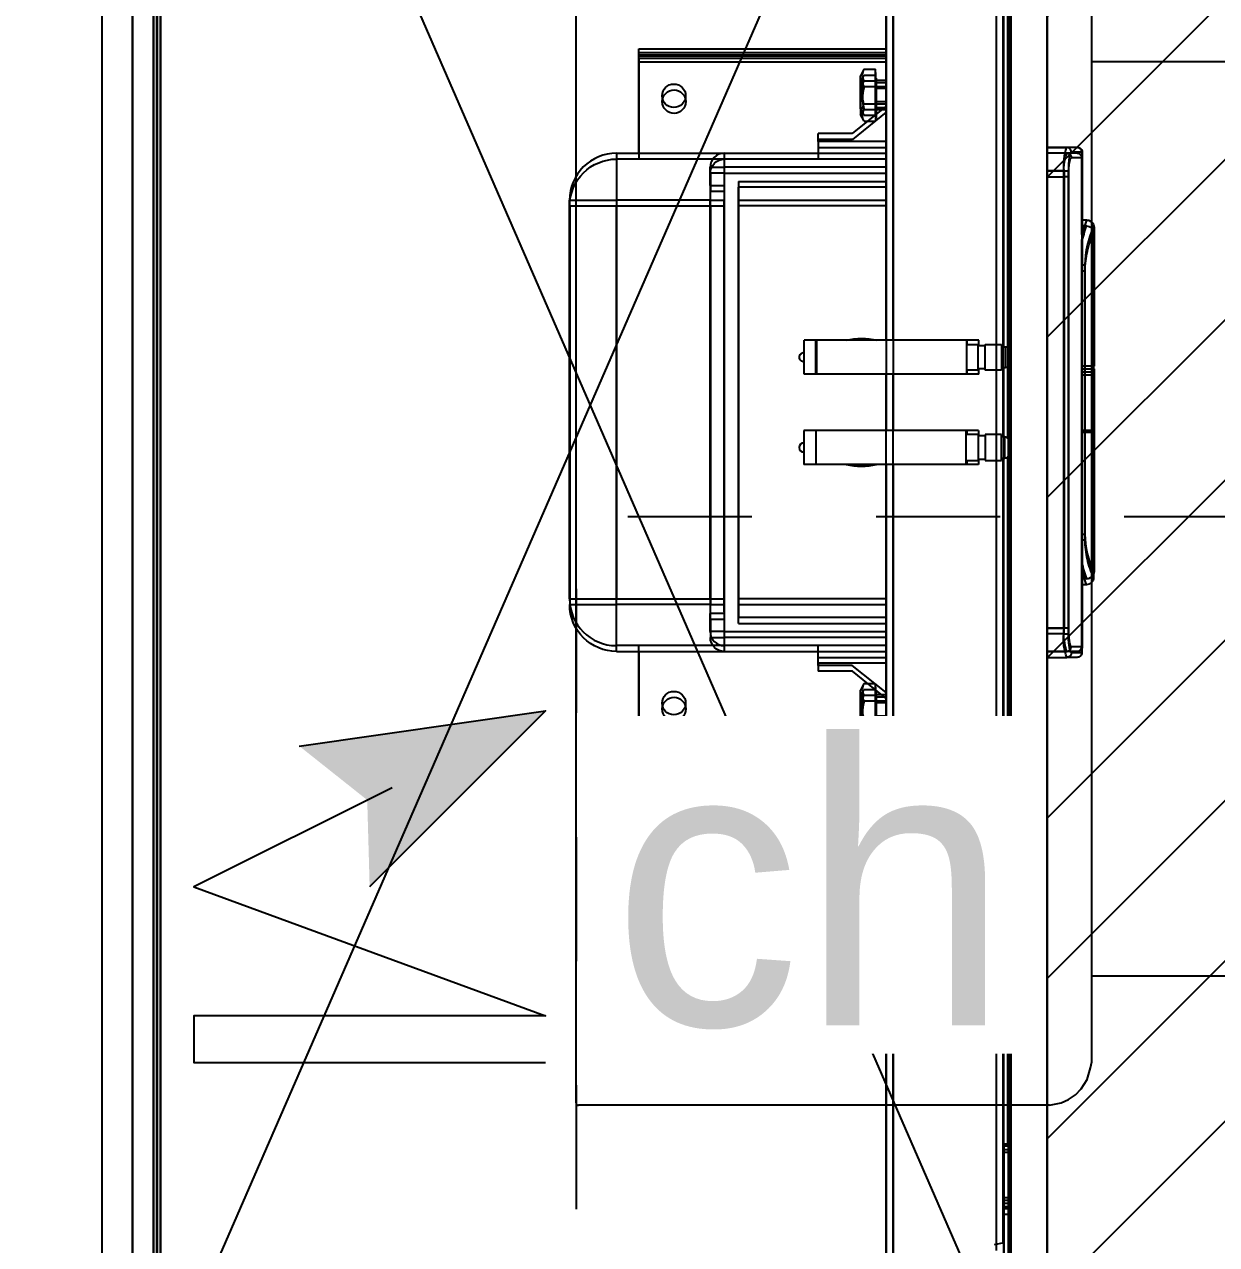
# Model space of a CAD drawing. Header units: centimetres. Extents: x -35664 to 50682, y -23001 to 23705.
# Drawn here: x 5247.4 to 5298.3, y 4309.3 to 4361.4 of the extents above; entities that cross this region are included whole.
import ezdxf

# ---------------------------------------------------------------- set-up
doc = ezdxf.new("R2010")
doc.units = ezdxf.units.CM
doc.linetypes.add('Style de ligne -1', pattern=[0.41664, 0.20828, -0.20836])
doc.linetypes.add('Style de ligne -5', pattern=[0.20828, 0.069425, -0.138855])
for name, color, linetype in [('B aménagement intérieur', 252, 'Continuous'), ('B GÈnÈral_Hatch', 252, 'Continuous'), ('B Général', 252, 'Continuous'), ('C ANNOTATIONS-prestations', 252, 'Continuous'), ('D SURFACES-shab', 252, 'Continuous'), ('F REMPLISSAGE-vert clair', 252, 'Continuous'), ('F REMPLISSAGE-vert foncé', 252, 'Continuous'), ('MTI900_Alu', 252, 'Continuous'), ('prlm-CHAUFF', 4, 'Continuous')]:
    doc.layers.add(name, color=color, linetype=linetype)
doc.layers.add('prlm-ELEC-CFO', color=1, linetype='Continuous', lineweight=25)
doc.layers.get('prlm-CHAUFF').off()
doc.styles.add('prlm-elec-cfo', font='comic.ttf', dxfattribs={"height": 12})

# ---------------------------------------------------------------- blocks, each defined once
blk = doc.blocks.new('A 90.200_wc-2')
at = {"layer": 'B Général', "linetype": 'Continuous'}
for p, q in [((-25, -20.1), (-25, 0)), ((-24.9, 0.1), (24.9, 0.1)), ((-19.5, -44.2), (-19.5, -21.9)), ((19.5, -44.2), (19.5, -21.9))]:
    blk.add_line(p, q, dxfattribs=at)
at = {"layer": 'B Général', "linetype": 'Continuous', "flags": 128}
blk.add_lwpolyline([(-25, -20.1), (-24.9, -20.6), (-24.75, -20.9), (-24.55, -21.2), (-24.3, -21.45), (-23.9, -21.7), (-23.4, -21.85), (-23.15, -21.9), (23.25, -21.9), (23.55, -21.85), (23.9, -21.7), (24.2, -21.5), (24.45, -21.3), (24.65, -21.05), (24.8, -20.75), (24.9, -20.5), (24.95, -20.3), (25, -20.1)], dxfattribs=at)
at = {"layer": 'B Général', "linetype": 'Continuous'}
blk.add_arc((-24.9, 0), 0.1, 90, 180, dxfattribs=at)
blk = doc.blocks.new('A 90.Groupe-6-1')
at = {"layer": 'B Général', "linetype": 'Style de ligne -1', "ltscale": 25.4, "flags": 128}
blk.add_lwpolyline([(-35.4, 7.6), (35.6, 7.6), (35.6, -32.4), (-35.4, -32.4)], close=True, dxfattribs=at)
at = {"layer": 'B Général', "xscale": -1, "rotation": 270}
blk.add_blockref('A 90.200_wc-2', (35.5, 7.5), dxfattribs=at)
blk = doc.blocks.new('A 90.WC-plan-PMR')
at = {"layer": 'B Général'}
blk.add_blockref('A 90.Groupe-6-1', (0, 0), dxfattribs=at)
blk = doc.blocks.new('A 90.Groupe-7-1')
at = {"layer": 'B GÈnÈral_Hatch', "linetype": 'Continuous'}
h = blk.add_hatch(dxfattribs=at)
h.set_pattern_fill('F_P__SOFFITE', color=256, style=0, pattern_type=2)
h.set_pattern_definition([(45, (0, 0.2205), (-3.5277778, 3.3072917), [])])
h.paths.add_polyline_path([(5291.058, 4445.289), (5291.038, 4300.389), (5421.058, 4300.389), (5421.058, 4445.289)])
at = {"layer": 'B Général', "linetype": 'Style de ligne -5', "ltscale": 25.4, "flags": 128}
blk.add_lwpolyline([(5291.058, 4445.289), (5291.038, 4300.389), (5421.058, 4300.389), (5421.058, 4445.289)], close=True, dxfattribs=at)
at = {"layer": 'D SURFACES-shab', "lineweight": 18, "flags": 128}
blk.add_lwpolyline([(5291.058, 4445.289), (5421.058, 4445.289), (5421.058, 4300.389), (5291.058, 4300.389)], close=True, dxfattribs=at)
at = {"layer": 'B Général', "xscale": -1}
blk.add_blockref('A 90.WC-plan-PMR', (5306.558, 4332.789), dxfattribs=at)
blk = doc.blocks.new('A 90.Groupe-8-1')
at = {"layer": 'B Général', "linetype": 'Continuous'}
for p, q in [((5289.408, 4388.889), (5289.408, 4301.389)), ((5289.508, 4301.389), (5289.508, 4388.889)), ((5291.058, 4388.889), (5291.058, 4301.389)), ((5252.038, 4387.389), (5252.038, 4302.889)), ((5253.088, 4386.189), (5253.088, 4304.089)), ((5253.238, 4386.139), (5253.238, 4304.139)), ((5284.188, 4347.914), (5284.188, 4385.426)), ((5284.488, 4347.914), (5284.488, 4385.413)), ((5252.938, 4384.739), (5252.938, 4305.539)), ((5288.888, 4347.739), (5288.888, 4381.173)), ((5289.188, 4381.113), (5289.188, 4347.639)), ((5289.388, 4376.889), (5289.388, 4347.572)), ((5273.638, 4360.089), (5284.188, 4360.089)), ((5273.638, 4359.939), (5273.638, 4360.089)), ((5273.638, 4359.939), (5284.188, 4359.939)), ((5273.638, 4359.939), (5273.638, 4359.789)), ((5273.638, 4359.789), (5273.638, 4355.639)), ((5273.638, 4359.789), (5284.188, 4359.789)), ((5283.098, 4358.939), (5283.242, 4359.22)), ((5283.242, 4359.22), (5283.738, 4359.22)), ((5283.738, 4359.22), (5283.738, 4358.975)), ((5283.098, 4358.939), (5283.098, 4357.539)), ((5283.242, 4358.73), (5283.738, 4358.73)), ((5283.738, 4359.089), (5283.758, 4359.089)), ((5283.738, 4358.975), (5283.738, 4358.73)), ((5283.738, 4358.73), (5283.738, 4358.239)), ((5283.758, 4359.089), (5283.758, 4357.389)), ((5283.758, 4358.739), (5284.188, 4358.739)), ((5284.188, 4358.647), (5283.758, 4358.647)), ((5283.738, 4358.239), (5283.738, 4357.748)), ((5284.188, 4357.643), (5282.744, 4356.481)), ((5283.242, 4357.257), (5283.098, 4357.539)), ((5283.242, 4357.748), (5283.738, 4357.748)), ((5283.738, 4357.748), (5283.738, 4357.503)), ((5284.188, 4357.831), (5283.758, 4357.831)), ((5284.188, 4357.739), (5283.758, 4357.739)), ((5283.242, 4357.257), (5283.709, 4357.257)), ((5283.738, 4357.503), (5283.738, 4357.281)), ((5283.758, 4357.389), (5283.738, 4357.389)), ((5281.288, 4356.481), (5281.288, 4356.139)), ((5282.744, 4356.481), (5281.288, 4356.481)), ((5281.288, 4356.139), (5284.188, 4356.139)), ((5281.288, 4356.139), (5281.288, 4355.639)), ((5291.906, 4356.139), (5291.073, 4356.139)), ((5292.353, 4356.139), (5291.906, 4356.139)), ((5292.553, 4355.989), (5292.553, 4334.839)), ((5277.288, 4355.639), (5272.688, 4355.639)), ((5272.688, 4355.639), (5272.688, 4353.639)), ((5284.188, 4355.639), (5277.288, 4355.639)), ((5277.288, 4355.039), (5277.288, 4355.639)), ((5291.891, 4355.889), (5291.058, 4355.889)), ((5292.338, 4355.889), (5291.891, 4355.889)), ((5292.538, 4355.689), (5292.089, 4355.689)), ((5292.538, 4355.689), (5292.538, 4352.199)), ((5276.688, 4355.039), (5276.688, 4354.263)), ((5277.288, 4355.039), (5276.688, 4355.039)), ((5277.288, 4355.039), (5284.188, 4355.039)), ((5277.288, 4354.263), (5277.288, 4355.039)), ((5291.073, 4355.139), (5291.784, 4355.139)), ((5291.784, 4355.139), (5291.784, 4335.639)), ((5277.888, 4335.839), (5277.888, 4354.439)), ((5284.188, 4354.439), (5277.888, 4354.439)), ((5291.058, 4354.889), (5291.769, 4354.889)), ((5291.769, 4354.889), (5291.769, 4335.389)), ((5291.966, 4354.889), (5291.769, 4354.889)), ((5291.966, 4335.389), (5291.966, 4354.889)), ((5276.688, 4353.639), (5276.688, 4354.263)), ((5277.288, 4354.263), (5276.688, 4354.263)), ((5270.688, 4353.639), (5270.688, 4336.639)), ((5270.688, 4353.639), (5272.688, 4353.639)), ((5272.688, 4336.639), (5272.688, 4353.639)), ((5272.688, 4353.639), (5276.688, 4353.639)), ((5276.688, 4353.639), (5276.688, 4336.639)), ((5276.688, 4353.639), (5277.28, 4353.639)), ((5277.28, 4336.639), (5277.28, 4353.639)), ((5284.188, 4353.639), (5277.888, 4353.639)), ((5292.753, 4353.039), (5292.553, 4353.039)), ((5292.738, 4352.789), (5292.538, 4352.789)), ((5293.038, 4352.489), (5293.038, 4352.489)), ((5293.038, 4352.489), (5293.038, 4346.555)), ((5293.053, 4352.739), (5293.053, 4352.739)), ((5293.053, 4352.739), (5293.053, 4346.805)), ((5292.535, 4339.379), (5292.535, 4350.899)), ((5292.535, 4350.879), (5292.672, 4350.879)), ((5292.672, 4346.555), (5292.672, 4350.879)), ((5281.188, 4347.914), (5280.688, 4347.914)), ((5280.688, 4346.464), (5280.688, 4347.914)), ((5281.188, 4346.464), (5281.188, 4347.914)), ((5281.213, 4347.914), (5281.188, 4347.914)), ((5281.213, 4347.914), (5281.213, 4346.464)), ((5287.613, 4347.914), (5281.213, 4347.914)), ((5287.613, 4347.914), (5287.613, 4346.464)), ((5287.638, 4347.914), (5287.613, 4347.914)), ((5287.613, 4347.739), (5288.113, 4347.739)), ((5288.138, 4347.914), (5287.638, 4347.914)), ((5287.638, 4347.739), (5287.638, 4347.914)), ((5288.113, 4346.639), (5288.113, 4347.739)), ((5288.113, 4347.689), (5288.413, 4347.689)), ((5288.138, 4347.689), (5288.138, 4347.914)), ((5288.413, 4346.639), (5288.413, 4347.739)), ((5288.413, 4347.739), (5289.113, 4347.739)), ((5289.113, 4347.739), (5289.113, 4346.639)), ((5289.113, 4347.639), (5289.263, 4347.639)), ((5289.263, 4347.639), (5289.263, 4346.739)), ((5288.113, 4346.639), (5287.613, 4346.639)), ((5287.638, 4346.464), (5287.638, 4346.639)), ((5288.413, 4346.689), (5288.113, 4346.689)), ((5288.138, 4346.464), (5288.138, 4346.689)), ((5289.113, 4346.639), (5288.413, 4346.639)), ((5288.888, 4309.095), (5288.888, 4346.639)), ((5289.263, 4346.739), (5289.113, 4346.739)), ((5289.188, 4346.739), (5289.188, 4309.155)), ((5289.388, 4346.806), (5289.388, 4313.389)), ((5292.687, 4346.805), (5292.551, 4346.805)), ((5292.551, 4346.696), (5292.687, 4346.696)), ((5293.053, 4346.805), (5292.687, 4346.805)), ((5292.687, 4346.696), (5293.053, 4346.696)), ((5293.053, 4346.696), (5293.053, 4338.039)), ((5281.188, 4346.464), (5280.688, 4346.464)), ((5281.213, 4346.464), (5281.188, 4346.464)), ((5287.613, 4346.464), (5281.213, 4346.464)), ((5284.188, 4304.852), (5284.188, 4346.464)), ((5284.488, 4304.865), (5284.488, 4346.464)), ((5287.638, 4346.464), (5287.613, 4346.464)), ((5288.138, 4346.464), (5287.638, 4346.464)), ((5292.672, 4346.555), (5292.535, 4346.555)), ((5292.535, 4346.446), (5292.672, 4346.446)), ((5293.038, 4346.555), (5292.672, 4346.555)), ((5292.672, 4339.399), (5292.672, 4346.446)), ((5292.672, 4346.446), (5293.038, 4346.446)), ((5293.038, 4346.446), (5293.038, 4337.789)), ((5292.535, 4339.399), (5292.672, 4339.399)), ((5292.538, 4338.102), (5292.538, 4334.589)), ((5293.038, 4337.789), (5293.038, 4337.789)), ((5293.053, 4338.039), (5293.053, 4338.039)), ((5292.738, 4337.489), (5292.538, 4337.489)), ((5292.753, 4337.739), (5292.553, 4337.739)), ((5270.688, 4336.639), (5272.688, 4336.639)), ((5276.688, 4336.639), (5272.688, 4336.639)), ((5272.688, 4334.639), (5272.688, 4336.639)), ((5276.688, 4336.014), (5276.688, 4336.639)), ((5276.688, 4336.639), (5277.28, 4336.639)), ((5277.888, 4336.639), (5284.188, 4336.639)), ((5276.688, 4336.014), (5276.688, 4335.239)), ((5276.688, 4336.014), (5277.288, 4336.014)), ((5277.288, 4335.239), (5277.288, 4336.014)), ((5277.888, 4335.839), (5284.188, 4335.839)), ((5276.688, 4335.239), (5277.288, 4335.239)), ((5284.188, 4335.239), (5277.288, 4335.239)), ((5277.288, 4334.639), (5277.288, 4335.239)), ((5291.769, 4335.389), (5291.058, 4335.389)), ((5291.784, 4335.639), (5291.073, 4335.639)), ((5291.769, 4335.389), (5291.966, 4335.389)), ((5272.688, 4334.639), (5277.288, 4334.639)), ((5273.638, 4334.639), (5273.638, 4330.489)), ((5277.288, 4334.639), (5284.188, 4334.639)), ((5281.288, 4334.139), (5281.288, 4334.639)), ((5284.188, 4334.139), (5281.288, 4334.139)), ((5281.288, 4334.139), (5281.288, 4333.797)), ((5291.058, 4334.389), (5291.891, 4334.389)), ((5291.073, 4334.639), (5291.906, 4334.639)), ((5292.338, 4334.389), (5291.891, 4334.389)), ((5292.353, 4334.639), (5291.906, 4334.639)), ((5292.538, 4334.589), (5292.089, 4334.589)), ((5282.744, 4333.797), (5281.288, 4333.797)), ((5284.188, 4332.635), (5282.744, 4333.797)), ((5283.098, 4332.739), (5283.242, 4333.02)), ((5283.098, 4332.739), (5283.098, 4331.339)), ((5283.242, 4333.02), (5283.709, 4333.02)), ((5283.738, 4332.997), (5283.738, 4332.775)), ((5283.738, 4332.889), (5283.758, 4332.889)), ((5283.738, 4332.775), (5283.738, 4332.53)), ((5283.758, 4332.889), (5283.758, 4331.189)), ((5283.242, 4332.53), (5283.738, 4332.53)), ((5283.738, 4332.53), (5283.738, 4332.039)), ((5283.758, 4332.539), (5284.188, 4332.539)), ((5284.188, 4332.447), (5283.758, 4332.447)), ((5283.242, 4331.548), (5283.738, 4331.548)), ((5283.738, 4332.039), (5283.738, 4331.548)), ((5283.738, 4331.548), (5283.738, 4331.303)), ((5284.188, 4331.631), (5283.758, 4331.631)), ((5284.188, 4331.539), (5283.758, 4331.539)), ((5283.242, 4331.057), (5283.098, 4331.339)), ((5283.242, 4331.057), (5283.738, 4331.057)), ((5283.738, 4331.303), (5283.738, 4331.057)), ((5283.758, 4331.189), (5283.738, 4331.189)), ((5273.638, 4330.489), (5273.638, 4330.339)), ((5273.638, 4330.489), (5284.188, 4330.489)), ((5273.638, 4330.339), (5284.188, 4330.339)), ((5273.638, 4330.339), (5273.638, 4330.189)), ((5273.638, 4330.189), (5284.188, 4330.189)), ((5289.208, 4313.389), (5289.208, 4313.289)), ((5289.408, 4313.389), (5289.208, 4313.389)), ((5289.208, 4313.289), (5289.208, 4311.106)), ((5289.208, 4313.289), (5289.408, 4313.289)), ((5289.408, 4311.106), (5289.208, 4311.106)), ((5289.208, 4311.106), (5289.208, 4310.971)), ((5289.208, 4310.971), (5289.208, 4310.639)), ((5289.208, 4310.971), (5289.408, 4310.971)), ((5289.208, 4310.639), (5289.208, 4306.539)), ((5289.208, 4310.639), (5289.408, 4310.639))]:
    blk.add_line(p, q, dxfattribs=at)
at = {"layer": 'B Général', "linetype": 'Continuous', "flags": 128}
for points in [[(5252.038, 4300.389), (5252.038, 4389.889), (5291.058, 4389.889), (5291.058, 4300.389)], [(5252.053, 4389.889), (5291.053, 4389.889), (5291.053, 4300.389), (5252.053, 4300.389)]]:
    blk.add_lwpolyline(points, close=True, dxfattribs=at)
for points in [[(5252.058, 4389.889), (5291.053, 4300.389), (5291.058, 4389.889), (5252.053, 4300.389)], [(5292.535, 4350.899), (5292.538, 4352.206), (5292.538, 4352.207)], [(5277.288, 4336.014), (5277.28, 4336.633), (5277.28, 4336.639)]]:
    blk.add_lwpolyline(points, dxfattribs=at)
for points in [[(5283.242, 4358.73, -0.132797), (5283.176, 4358.975, -0.132797), (5283.242, 4359.22)], [(5283.242, 4357.257, -0.132797), (5283.176, 4357.503, -0.132797), (5283.242, 4357.748)], [(5292.353, 4356.139, -0.198912), (5292.495, 4356.08, -0.198912), (5292.553, 4355.939)], [(5270.688, 4353.639, -0.198912), (5271.274, 4355.053, -0.198912), (5272.688, 4355.639)], [(5276.688, 4355.039, -0.198912), (5276.864, 4355.463, -0.198912), (5277.288, 4355.639)], [(5291.769, 4354.889, -0.052931), (5291.777, 4355.395, -0.052931), (5291.891, 4355.889)], [(5292.338, 4355.889, -0.198912), (5292.48, 4355.83, -0.198912), (5292.538, 4355.689)], [(5292.753, 4353.039, -0.198912), (5292.965, 4352.951, -0.198912), (5293.053, 4352.739)], [(5292.537, 4352.093, -0.015616), (5292.627, 4352.444, -0.015616), (5292.738, 4352.789)], [(5292.672, 4350.879, -0.052763), (5292.77, 4351.703, -0.052763), (5293.038, 4352.489)], [(5292.738, 4352.789, -0.198912), (5292.95, 4352.701, -0.198912), (5293.038, 4352.489)], [(5282.489, 4347.914, -0.057544), (5283.138, 4347.989, -0.057544), (5283.788, 4347.914)], [(5280.688, 4346.989, -0.414214), (5280.488, 4347.189, -0.414214), (5280.688, 4347.389)], [(5289.263, 4347.639, -0.16547), (5289.355, 4347.608, -0.16547), (5289.408, 4347.527)], [(5289.408, 4346.851, -0.16547), (5289.355, 4346.77, -0.16547), (5289.263, 4346.739)], [(5292.538, 4338.084), (5292.538, 4338.088, -0.000336), (5292.535, 4339.37), (5292.535, 4339.379)], [(5293.038, 4337.789, -0.052495), (5292.77, 4338.575, -0.052495), (5292.672, 4339.399)], [(5292.738, 4337.489, -0.015662), (5292.626, 4337.834, -0.015662), (5292.536, 4338.185)], [(5293.038, 4337.789, -0.198912), (5292.95, 4337.577, -0.198912), (5292.738, 4337.489)], [(5293.053, 4338.039, -0.198912), (5292.965, 4337.827, -0.198912), (5292.753, 4337.739)], [(5272.688, 4334.639, -0.198912), (5271.274, 4335.225, -0.198912), (5270.688, 4336.639)], [(5277.288, 4334.639, -0.198912), (5276.864, 4334.815, -0.198912), (5276.688, 4335.239)], [(5291.891, 4334.389, -0.057305), (5291.772, 4334.882, -0.057305), (5291.769, 4335.389)], [(5292.553, 4334.839, -0.198912), (5292.495, 4334.697, -0.198912), (5292.353, 4334.639)], [(5292.538, 4334.589, -0.198912), (5292.48, 4334.447, -0.198912), (5292.338, 4334.389)], [(5283.242, 4332.53, -0.132797), (5283.176, 4332.775, -0.132797), (5283.242, 4333.02)], [(5283.242, 4331.057, -0.132797), (5283.176, 4331.303, -0.132797), (5283.242, 4331.548)]]:
    blk.add_lwpolyline(points, format="xyb", dxfattribs=at)
at = {"layer": 'B Général', "linetype": 'Continuous'}
for centre in [(5275.138, 4358.089), (5275.138, 4332.189)]:
    blk.add_circle(centre, 0.5, dxfattribs=at)
for points, knots in [([(5283.242, 4358.73), (5283.114, 4358.237), (5283.241, 4357.754), (5283.241, 4357.751), (5283.242, 4357.748)], [0, 0, 0, 1, 1, 2, 2, 2]), ([(5291.891, 4355.889), (5291.893, 4355.889), (5291.92, 4355.888), (5291.967, 4355.875), (5292.001, 4355.856), (5292.026, 4355.836), (5292.048, 4355.813), (5292.065, 4355.786), (5292.078, 4355.757), (5292.089, 4355.718), (5292.089, 4355.692), (5292.089, 4355.691), (5292.089, 4355.689)], [0, 0, 0, 1, 2, 3, 4, 5, 6, 7, 8, 9, 9, 10, 10, 10]), ([(5291.966, 4354.889), (5291.964, 4355.177), (5292.016, 4355.552), (5292.056, 4355.661), (5292.078, 4355.688), (5292.089, 4355.689), (5292.089, 4355.689), (5292.089, 4355.689)], [0, 0, 0, 1, 2, 3, 4, 4, 5, 5, 5]), ([(5277.28, 4353.639), (5277.284, 4353.951), (5277.288, 4354.257), (5277.288, 4354.26), (5277.288, 4354.263)], [0, 0, 0, 1, 1, 2, 2, 2]), ([(5292.089, 4334.589), (5292.055, 4334.606), (5292.022, 4334.715), (5291.963, 4335.084), (5291.966, 4335.385), (5291.966, 4335.387), (5291.966, 4335.389)], [0, 0, 0, 1, 2, 3, 3, 4, 4, 4]), ([(5292.089, 4334.589), (5292.089, 4334.587), (5292.089, 4334.56), (5292.076, 4334.513), (5292.057, 4334.478), (5292.037, 4334.453), (5292.014, 4334.431), (5291.987, 4334.413), (5291.959, 4334.4), (5291.92, 4334.389), (5291.895, 4334.389), (5291.893, 4334.389), (5291.891, 4334.389)], [0, 0, 0, 1, 2, 3, 4, 5, 6, 7, 8, 9, 9, 10, 10, 10]), ([(5283.242, 4332.53), (5283.114, 4332.037), (5283.241, 4331.554), (5283.241, 4331.551), (5283.242, 4331.548)], [0, 0, 0, 1, 1, 2, 2, 2])]:
    blk.add_open_spline(points, degree=2, knots=knots, dxfattribs=at)
blk = doc.blocks.new('A n0.MTI900_Alu_390')
at = {"layer": 'MTI900_Alu', "color": 1, "linetype": 'Continuous'}
for p, q in [((-4.225, 0), (4.225, 0)), ((-3.96, -0.09), (3.96, -0.09)), ((-4.105, -0.105), (4.105, -0.105)), ((-4.1, -0.12), (4.1, -0.12)), ((-0.85, -1.865), (0.85, -1.865)), ((-0.85, -1.865), (-0.85, -2.065)), ((0.85, -1.865), (0.85, -2.065)), ((-1.05, -2.525), (-1.05, -2.065)), ((-1.05, -2.065), (-0.85, -2.065)), ((0.85, -2.065), (-0.85, -2.065)), ((-0.85, -2.065), (-0.85, -2.465)), ((0.85, -2.465), (0.85, -2.065)), ((1.05, -2.065), (0.85, -2.065)), ((1.05, -2.065), (1.05, -2.525)), ((-1.495, -2.16), (-1.495, -3.215)), ((-1.48, -2.16), (-1.495, -2.16)), ((-1.48, -2.16), (-1.48, -3.215)), ((-1.48, -2.16), (-1.465, -2.16)), ((-1.465, -2.16), (-1.05, -2.16)), ((-1.465, -2.16), (-1.465, -3.215)), ((1.05, -2.16), (1.465, -2.16)), ((1.465, -2.16), (1.48, -2.16)), ((1.465, -2.16), (1.465, -3.215)), ((1.48, -2.16), (1.48, -3.215)), ((1.48, -2.16), (1.495, -2.16)), ((1.495, -2.16), (1.495, -3.215)), ((-0.99, -2.465), (-0.9124, -2.465)), ((-0.99, -2.525), (-0.99, -2.465)), ((-0.85, -2.465), (-0.9124, -2.465)), ((-0.9124, -2.525), (-0.9124, -2.465)), ((-0.85, -2.465), (0.85, -2.465)), ((-0.85, -2.465), (-0.85, -2.5242)), ((0.9124, -2.465), (0.85, -2.465)), ((0.85, -2.465), (0.85, -2.5242)), ((0.9124, -2.465), (0.99, -2.465)), ((0.9124, -2.465), (0.9124, -2.525)), ((0.99, -2.465), (0.99, -2.525)), ((-1.05, -3.215), (-1.05, -2.525)), ((-0.99, -2.525), (-1.05, -2.525)), ((-0.99, -2.525), (-0.99, -3.215)), ((-0.9124, -2.525), (-0.99, -2.525)), ((0.85, -2.5242), (-0.85, -2.5242)), ((0.99, -2.525), (0.9124, -2.525)), ((0.99, -3.215), (0.99, -2.525)), ((1.05, -2.525), (0.99, -2.525)), ((1.05, -2.525), (1.05, -3.215)), ((0.93, -2.585), (-0.93, -2.585)), ((-0.93, -3.215), (-0.93, -2.585)), ((-0.85, -3.215), (-0.85, -2.585)), ((0.85, -2.585), (0.85, -3.215)), ((0.93, -2.585), (0.93, -3.215)), ((-0.2775, -2.915), (-0.2775, -2.865)), ((-0.1325, -2.865), (-0.2775, -2.865)), ((-0.1325, -2.915), (-0.1325, -2.865)), ((-1.1342, -2.925), (-1.1, -2.925)), ((-1.1342, -3.0705), (-1.1342, -2.925)), ((-1.1, -2.925), (-1.1, -3.215)), ((-1.1, -2.925), (-1.05, -2.925)), ((-0.1325, -2.915), (-0.2775, -2.915)), ((-0.2775, -2.9175), (-0.2775, -2.915)), ((-0.2775, -2.9175), (-0.1325, -2.9175)), ((-0.2775, -3.5575), (-0.2775, -2.9175)), ((-0.1325, -2.9175), (-0.1325, -2.915)), ((-0.1325, -3.5575), (-0.1325, -2.9175)), ((1.1, -2.925), (1.05, -2.925)), ((1.1, -3.215), (1.1, -2.925)), ((1.1, -2.925), (1.1342, -2.925)), ((1.1342, -3.0705), (1.1342, -2.925)), ((-1.38, -3.106), (-1.4081, -3.1204)), ((-1.4081, -3.1204), (-1.4081, -3.17)), ((-1.38, -3.106), (-1.24, -3.106)), ((-1.3591, -3.1204), (-1.3591, -3.17)), ((-1.2609, -3.1204), (-1.2609, -3.17)), ((-1.2504, -3.215), (-1.1342, -3.0705)), ((-1.2119, -3.1204), (-1.24, -3.106)), ((-1.2119, -3.1204), (-1.2119, -3.1671)), ((1.2504, -3.215), (1.1342, -3.0705)), ((1.24, -3.106), (1.2119, -3.1204)), ((1.2119, -3.1204), (1.2119, -3.1671)), ((1.24, -3.106), (1.38, -3.106)), ((1.2609, -3.1204), (1.2609, -3.17)), ((1.3591, -3.1204), (1.3591, -3.17)), ((1.4081, -3.1204), (1.38, -3.106)), ((1.4081, -3.1204), (1.4081, -3.17)), ((-1.4081, -3.17), (-1.3836, -3.17)), ((-1.395, -3.17), (-1.395, -3.172)), ((-1.395, -3.172), (-1.225, -3.172)), ((-1.3836, -3.17), (-1.3591, -3.17)), ((-1.36, -3.172), (-1.36, -3.215)), ((-1.3591, -3.17), (-1.31, -3.17)), ((-1.3508, -3.215), (-1.3508, -3.172)), ((-1.31, -3.17), (-1.2609, -3.17)), ((-1.2692, -3.215), (-1.2692, -3.172)), ((-1.2609, -3.17), (-1.2364, -3.17)), ((-1.26, -3.215), (-1.26, -3.172)), ((-1.2364, -3.17), (-1.2142, -3.17)), ((-1.225, -3.172), (-1.225, -3.17)), ((1.2142, -3.17), (1.2364, -3.17)), ((1.225, -3.17), (1.225, -3.172)), ((1.225, -3.172), (1.395, -3.172)), ((1.2364, -3.17), (1.2609, -3.17)), ((1.26, -3.172), (1.26, -3.215)), ((1.2609, -3.17), (1.31, -3.17)), ((1.2692, -3.215), (1.2692, -3.172)), ((1.31, -3.17), (1.3591, -3.17)), ((1.3508, -3.215), (1.3508, -3.172)), ((1.3591, -3.17), (1.3836, -3.17)), ((1.36, -3.215), (1.36, -3.172)), ((1.3836, -3.17), (1.4081, -3.17)), ((1.395, -3.172), (1.395, -3.17)), ((-0.2775, -3.215), (-4.0287, -3.215)), ((4.0287, -3.215), (-0.1325, -3.215)), ((-0.2775, -3.245), (-4.0274, -3.245)), ((4.0274, -3.245), (-0.1325, -3.245)), ((-0.2775, -3.5575), (-0.1325, -3.5575)), ((-0.2775, -3.56), (-0.2775, -3.5575)), ((-0.2775, -3.61), (-0.2775, -3.56)), ((-0.26, -3.56), (-0.2775, -3.56)), ((-0.26, -3.5575), (-0.26, -3.6075)), ((-0.15, -3.6075), (-0.15, -3.5575)), ((-0.1325, -3.56), (-0.15, -3.56)), ((-0.1325, -3.56), (-0.1325, -3.5575)), ((-0.1325, -3.61), (-0.1325, -3.56)), ((-0.255, -3.61), (-0.2775, -3.61)), ((-0.15, -3.6075), (-0.26, -3.6075)), ((-0.15, -3.6375), (-0.26, -3.6375)), ((-0.26, -3.6375), (-0.26, -3.7075)), ((-0.255, -3.6075), (-0.255, -3.6375)), ((-0.155, -3.6375), (-0.155, -3.6075)), ((-0.1325, -3.61), (-0.155, -3.61)), ((-0.15, -3.7075), (-0.15, -3.6375)), ((-3.597, -3.717), (-3.605, -3.677)), ((-0.26, -3.685), (-3.6034, -3.685)), ((3.6044, -3.685), (-0.15, -3.685)), ((-4.375, -3.737), (4.375, -3.737)), ((-3.86, -3.717), (-3.45, -3.717)), ((-3.5974, -3.715), (-0.25, -3.715)), ((-3.45, -3.717), (-3.45, -3.737)), ((-3.45, -3.717), (-3.4168, -3.717)), ((-3.4168, -3.737), (-3.4168, -3.717)), ((-3.4168, -3.717), (-3.4033, -3.717)), ((-3.185, -3.717), (-3.4033, -3.717)), ((-3.4033, -3.717), (-3.4033, -3.737)), ((-3.185, -3.717), (-3.175, -3.717)), ((-3.185, -3.737), (-3.185, -3.717)), ((-3.175, -3.717), (-3.175, -3.737)), ((-3.175, -3.735), (-0.2433, -3.735)), ((-0.26, -3.7075), (-0.15, -3.7075)), ((-0.25, -3.7075), (-0.25, -3.7225)), ((-0.25, -3.7225), (-0.16, -3.7225)), ((-0.1667, -3.735), (3.175, -3.735)), ((-0.16, -3.7225), (-0.16, -3.7075)), ((-0.16, -3.715), (3.5984, -3.715)), ((4.375, -3.747), (-4.375, -3.747)), ((-4.375, -3.902), (4.375, -3.902)), ((-1.075, -3.9853), (-1.075, -3.902)), ((-0.975, -3.902), (-0.975, -3.973)), ((0.975, -3.973), (0.975, -3.902)), ((1.075, -3.902), (1.075, -3.9853)), ((-1.075, -4.03), (-1.075, -3.9853)), ((-1.055, -4.05), (-1.055, -4.0051)), ((-0.975, -3.973), (0.975, -3.973)), ((-0.975, -3.9928), (-0.975, -3.973)), ((0.975, -3.9928), (-0.975, -3.9928)), ((0.975, -3.973), (0.975, -3.9928)), ((1.055, -4.05), (1.055, -4.0051)), ((1.075, -4.03), (1.075, -3.9853)), ((-1.055, -4.05), (-0.706, -4.05)), ((-0.765, -4.07), (-0.765, -4.05)), ((0.576, -4.0497), (-0.576, -4.0497)), ((-0.574, -4.0497), (-0.574, -4.0634)), ((-0.1416, -4.0634), (-0.1416, -4.0497)), ((-0.1307, -4.0497), (-0.1307, -4.0634)), ((0.574, -4.0497), (0.574, -4.0634)), ((0.7037, -4.05), (1.055, -4.05)), ((0.765, -4.07), (0.765, -4.05)), ((-0.735, -4.1), (-0.735, -4.1)), ((-0.735, -4.1), (-0.1416, -4.1)), ((-0.1416, -4.0634), (-0.574, -4.0634)), ((-0.1416, -4.1), (-0.1416, -4.0634)), ((0.574, -4.0634), (-0.1307, -4.0634)), ((-0.1307, -4.0634), (-0.1307, -4.1)), ((-0.1307, -4.1), (0.735, -4.1)), ((0.735, -4.1), (0.735, -4.1))]:
    blk.add_line(p, q, dxfattribs=at)
for centre in [(-1.295, -2.31), (1.295, -2.31)]:
    blk.add_circle(centre, 0.05, dxfattribs=at)
for centre, radius, start, end in [((-0.85, -2.065), 0.2, 90, 180), ((0.85, -2.065), 0.2, 0, 90), ((-0.99, -2.525), 0.06, 90, 180), ((0.99, -2.525), 0.06, 0, 90), ((-0.205, -2.865), 0.02, 0, 180), ((0, -3.11), 0.285, 166.8264, 193.1736), ((-1.3836, -3.1624), 0.0487, 59.7422, 120.2578), ((-1.2364, -3.1624), 0.0487, 59.7422, 120.2578), ((1.2364, -3.1624), 0.0487, 59.7422, 120.2578), ((1.3836, -3.1624), 0.0487, 59.7422, 120.2578), ((-0.235, -3.7225), 0.015, 180, 255.1649), ((-0.175, -3.7225), 0.015, 284.8351, 0), ((-0.9965, -4.212), 0.2399, 84.8699, 109.1091), ((0.9987, -4.1937), 0.2219, 69.8915, 96.1295), ((-1.055, -4.03), 0.02, 180, 270), ((-0.5689, -4.6164), 0.5805, 102.5837, 109.7412), ((0.5693, -4.6145), 0.5786, 70.2259, 77.4042), ((1.055, -4.03), 0.02, 270, 0), ((-0.735, -4.07), 0.03, 180, 270), ((-0.5689, -4.4578), 0.3944, 90.7355, 114.8981), ((0.5685, -4.4598), 0.3964, 65.1634, 89.203), ((0.735, -4.07), 0.03, 270, 0)]:
    blk.add_arc(centre, radius, start, end, dxfattribs=at)
for centre, major_axis, start_param, end_param in [((-1.055, -3.9853), (0.02, 0), 3.141593, 4.712389), ((1.055, -3.9853), (-0.02, 0), 1.570796, 3.141593)]:
    blk.add_ellipse(centre, major_axis=major_axis, ratio=0.989815, start_param=start_param, end_param=end_param, dxfattribs=at)
for points, knots in [([(-0.85, -2.5242), (-0.8604, -2.5242), (-0.8708, -2.5243), (-0.8916, -2.5247), (-0.902, -2.525), (-0.9124, -2.525)], [0, 0, 0, 0, 0.5, 0.5, 1, 1, 1, 1]), ([(0.9124, -2.525), (0.902, -2.525), (0.8916, -2.5247), (0.8708, -2.5243), (0.8604, -2.5242), (0.85, -2.5242)], [0, 0, 0, 0, 0.5, 0.5, 1, 1, 1, 1]), ([(-1.3591, -3.1204), (-1.3511, -3.1183), (-1.343, -3.1166), (-1.3306, -3.1149), (-1.3265, -3.1144), (-1.3182, -3.1138), (-1.3141, -3.1137), (-1.3017, -3.1137), (-1.2935, -3.1143), (-1.2772, -3.1166), (-1.269, -3.1183), (-1.2609, -3.1204)], [0, 0, 0, 0, 0.25, 0.25, 0.375, 0.375, 0.5, 0.5, 0.75, 0.75, 1, 1, 1, 1]), ([(1.2609, -3.1204), (1.269, -3.1183), (1.2772, -3.1166), (1.2935, -3.1143), (1.3017, -3.1137), (1.3141, -3.1137), (1.3182, -3.1138), (1.3265, -3.1144), (1.3306, -3.1149), (1.343, -3.1166), (1.3511, -3.1183), (1.3591, -3.1204)], [0, 0, 0, 0, 0.25, 0.25, 0.5, 0.5, 0.625, 0.625, 0.75, 0.75, 1, 1, 1, 1]), ([(-0.975, -3.9928), (-0.9803, -3.9928), (-0.9856, -3.9929), (-0.996, -3.9932), (-1.0011, -3.9934), (-1.0083, -3.9939), (-1.0107, -3.9941), (-1.0153, -3.9945), (-1.0176, -3.9947), (-1.0241, -3.9955), (-1.0281, -3.996), (-1.0355, -3.9972), (-1.0388, -3.9978), (-1.0446, -3.9991), (-1.047, -3.9998), (-1.05, -4.0009), (-1.0509, -4.0013), (-1.0524, -4.0021), (-1.053, -4.0024), (-1.0545, -4.0036), (-1.055, -4.0043), (-1.055, -4.0051)], [0, 0, 0, 0, 0.125, 0.125, 0.25, 0.25, 0.3125, 0.3125, 0.375, 0.375, 0.5, 0.5, 0.625, 0.625, 0.75, 0.75, 0.8125, 0.8125, 0.875, 0.875, 1, 1, 1, 1]), ([(1.055, -4.0051), (1.055, -4.0043), (1.0545, -4.0036), (1.053, -4.0024), (1.0523, -4.002), (1.0508, -4.0013), (1.0491, -4.0006), (1.0469, -3.9998), (1.0444, -3.9991), (1.0431, -3.9988), (1.0387, -3.9978), (1.0354, -3.9971), (1.0299, -3.9963), (1.028, -3.996), (1.0239, -3.9955), (1.0218, -3.9952), (1.0153, -3.9945), (1.0107, -3.9941), (1.0034, -3.9936), (1.0009, -3.9935), (0.9958, -3.9932), (0.9933, -3.9931), (0.9856, -3.9929), (0.9803, -3.9928), (0.975, -3.9928)], [0, 0, 0, 0, 0.125, 0.125, 0.1875, 0.1875, 0.25, 0.3125, 0.3125, 0.375, 0.375, 0.5, 0.5, 0.5625, 0.5625, 0.625, 0.625, 0.75, 0.75, 0.8125, 0.8125, 0.875, 0.875, 1, 1, 1, 1]), ([(-0.576, -4.0497), (-0.5891, -4.0497), (-0.6021, -4.0497), (-0.6211, -4.0498), (-0.6274, -4.0498), (-0.6399, -4.0498), (-0.6461, -4.0498), (-0.6642, -4.0499), (-0.6756, -4.0499), (-0.6918, -4.05), (-0.6971, -4.05), (-0.7038, -4.05), (-0.7053, -4.05), (-0.7068, -4.05)], [0, 0, 0, 0, 0.125, 0.125, 0.1875, 0.1875, 0.25, 0.25, 0.375, 0.375, 0.4375, 0.4375, 0.4568651, 0.4568651, 0.4568651, 0.4568651]), ([(0.7055, -4.05), (0.6995, -4.05), (0.6933, -4.05), (0.6813, -4.05), (0.6756, -4.0499), (0.6642, -4.0499), (0.6524, -4.0499), (0.6402, -4.0498), (0.6278, -4.0498), (0.6214, -4.0498), (0.6021, -4.0497), (0.5891, -4.0497), (0.576, -4.0497)], [0.5494968, 0.5494968, 0.5494968, 0.5494968, 0.625, 0.625, 0.6875, 0.6875, 0.75, 0.8125, 0.8125, 0.875, 0.875, 1, 1, 1, 1])]:
    blk.add_open_spline(points, degree=3, knots=knots, dxfattribs=at)
blk = doc.blocks.new('xi.CH')
at = {"layer": 'prlm-ELEC-CFO', "lineweight": 5}
blk.add_hatch(color=0, dxfattribs=at).paths.add_polyline_path([(-3, 6), (-0.103, 3.699), (0, 0), (7.5, 7.5)])
at = {"layer": 'prlm-ELEC-CFO', "color": 0}
for points in [[(-3, 6), (7.5, 7.5), (0, 0)], [(0.955, 4.227), (-7.5, 0), (7.5, -5.5), (-7.5, -5.5), (-7.5, -7.5), (7.5, -7.5)]]:
    blk.add_lwpolyline(points, dxfattribs=at)

msp = doc.modelspace()

# ---------------------------------------------------------------- linework, layer by layer
at = {"layer": 'B aménagement intérieur', "linetype": 'Continuous'}
msp.add_line((5252.038, 4300.389), (5252.038, 4389.889), dxfattribs=at)
at = {"layer": 'C ANNOTATIONS-prestations', "linetype": 'Continuous'}
msp.add_open_spline([(4834.965, 4217.888), (4859.479, 4186.178), (4881.036, 4152.389), (6085.791, 4152.388), (7290.546, 4152.388), (7290.546, 4217.388), (7290.546, 4282.388), (6220.294, 4282.388), (5150.041, 4282.389), (5150.021, 4585.887), (5150, 4889.386), (5084.982, 4889.198), (5019.965, 4889.01), (5019.965, 4609.699), (5019.965, 4330.389), (4927.465, 4330.389), (4834.965, 4330.389), (4834.965, 4274.138), (4834.965, 4217.888)], degree=2, knots=[0, 0, 0, 1, 1, 2, 2, 3, 3, 4, 4, 5, 5, 6, 6, 7, 7, 8, 8, 9, 9, 9], dxfattribs=at)
at = {"layer": 'C ANNOTATIONS-prestations'}
msp.add_open_spline([(5019.965, 4889.389), (5019.965, 4609.889), (5019.965, 4330.389), (4927.465, 4330.389), (4834.965, 4330.389), (4834.965, 4274.138), (4834.965, 4217.888), (4859.479, 4186.178), (4881.036, 4152.389), (6085.791, 4152.389), (7290.546, 4152.389), (7290.546, 4217.388), (7290.546, 4282.387), (6220.273, 4282.388), (5150, 4282.389), (5150, 4585.889), (5150, 4889.389), (5084.982, 4889.389), (5019.965, 4889.389)], degree=2, knots=[0, 0, 0, 1, 1, 2, 2, 3, 3, 4, 4, 5, 5, 6, 6, 7, 7, 8, 8, 9, 9, 9], dxfattribs=at)
at = {"layer": 'F REMPLISSAGE-vert clair'}
msp.add_line((5250.738, 4300.389), (5250.738, 4391.189), dxfattribs=at)
at = {"layer": 'F REMPLISSAGE-vert foncé'}
msp.add_line((5250.738, 4300.389), (5250.738, 4391.189), dxfattribs=at)
at = {"layer": 'F REMPLISSAGE-vert foncé', "linetype": 'Continuous'}
msp.add_line((5252.038, 4300.389), (5252.038, 4389.889), dxfattribs=at)

# ---------------------------------------------------------------- block references
at = {"layer": 'B aménagement intérieur'}
for name in ['A 90.Groupe-7-1', 'A 90.Groupe-8-1']:
    msp.add_blockref(name, (0, 0), dxfattribs=at)
at = {"layer": 'prlm-CHAUFF', "xscale": 9.999999999999975, "yscale": 9.999999999999975, "zscale": 9.999999999999975, "rotation": 89.99988466022917}
msp.add_blockref('A n0.MTI900_Alu_390', (5252.031, 4345.389), dxfattribs=at)
at = {"layer": 'prlm-ELEC-CFO'}
msp.add_blockref('xi.CH', (5262.153, 4324.606), dxfattribs=at)

# ---------------------------------------------------------------- next in the draw order: texts
at = {"layer": 'prlm-ELEC-CFO', "lineweight": 20, "insert": (5280.975, 4324.606), "char_height": 12, "attachment_point": 5, "line_spacing_factor": 0.8, "style": 'prlm-elec-cfo', "bg_fill": 3, "box_fill_scale": 1.1, "bg_fill_color": 256, "bg_fill_transparency": 0}
msp.add_mtext('ch', dxfattribs=at)

doc.saveas('drawing.dxf')
